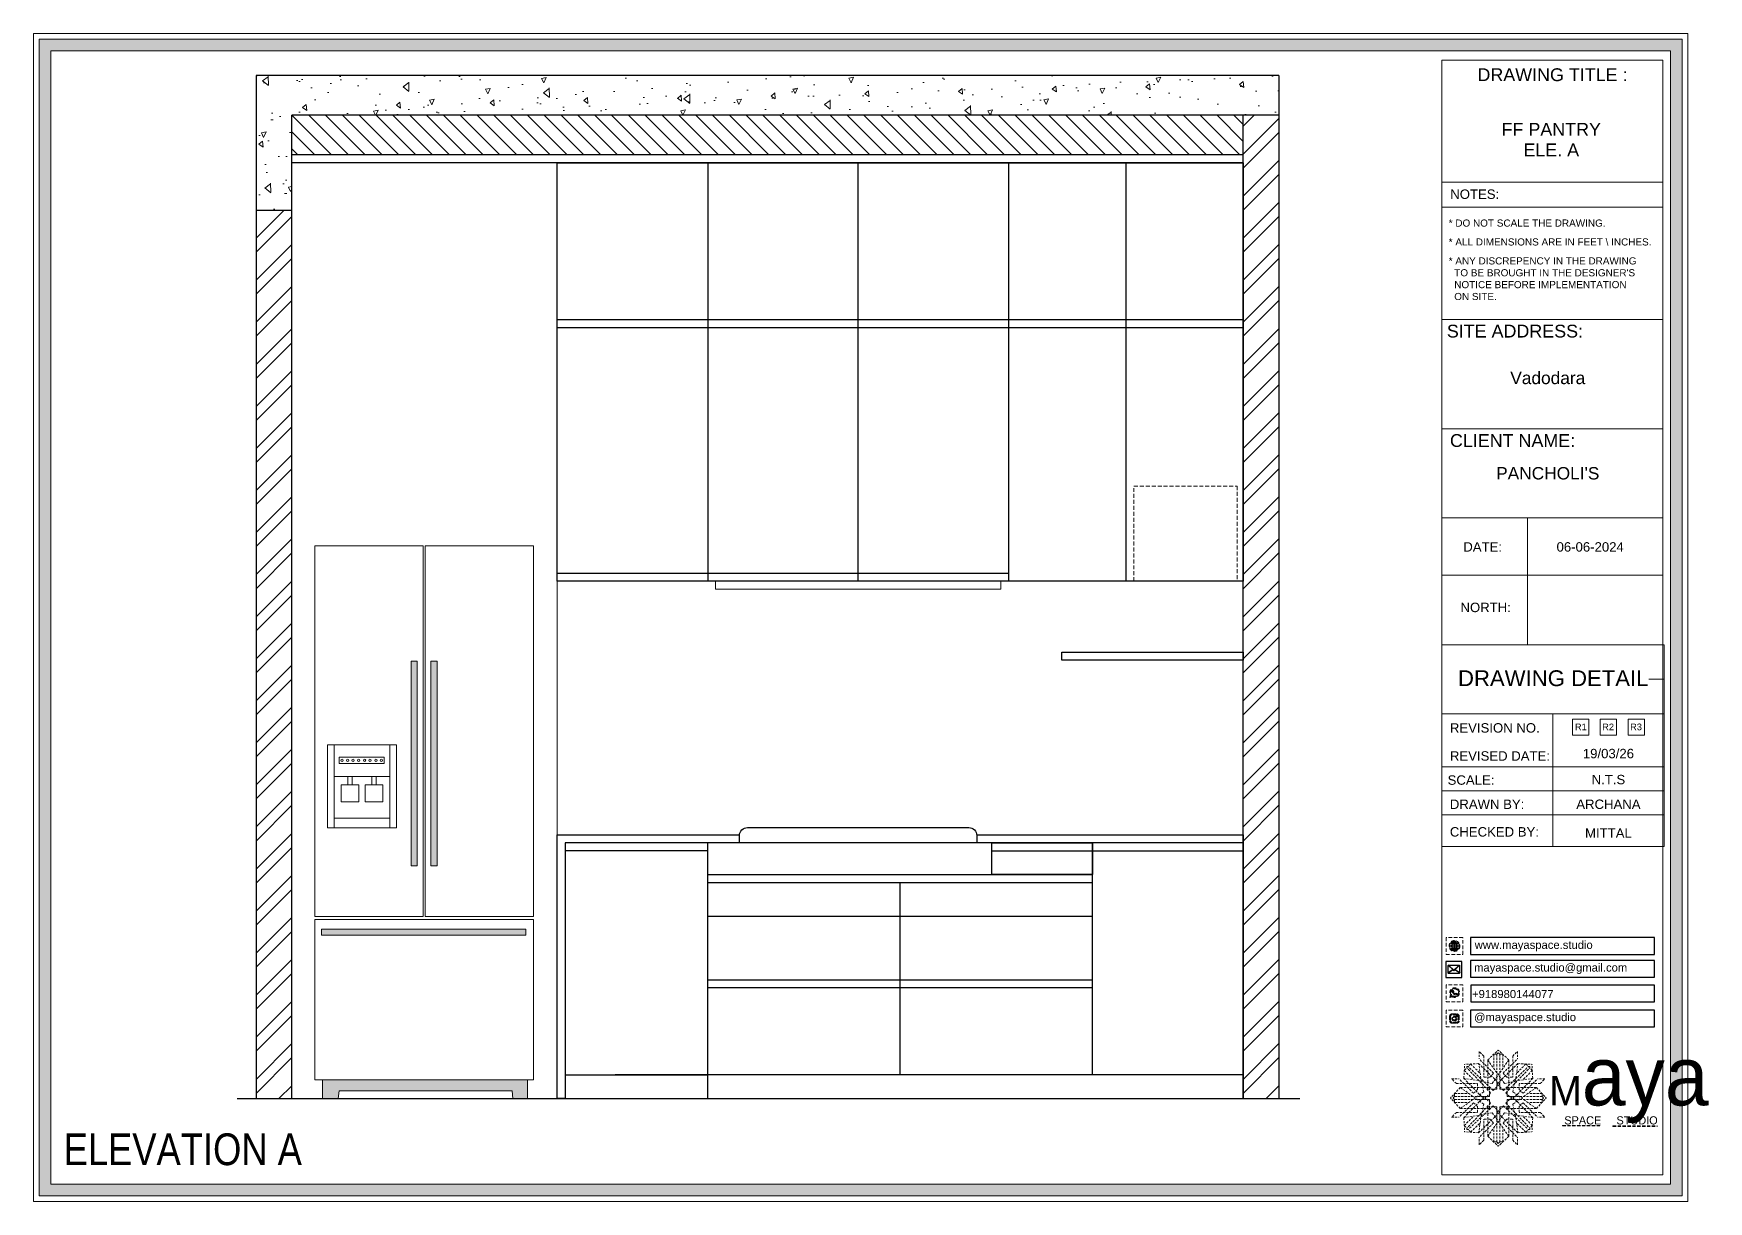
# Model space of a CAD drawing. Header units: millimetres. Extents: x 56222 to 3066687, y -650199 to -121287.
# Drawn here: x 133157.6 to 133368.8, y -184897.8 to -184750.5 of the extents above; entities that cross this region are included whole.
import ezdxf
from ezdxf.enums import TextEntityAlignment as Align

# ---------------------------------------------------------------- set-up
doc = ezdxf.new("R2010")
doc.units = ezdxf.units.MM
doc.header["$MEASUREMENT"] = 0
for name, pattern in [('CENTER', [2, 1.25, -0.25, 0.25, -0.25]), ('DASHED', [0.75, 0.5, -0.25]), ('DASHEDX2', [1.5, 1, -0.5])]:
    doc.linetypes.add(name, pattern=pattern)
for name, color, linetype, lineweight in [('03FUN', 37, 'Continuous', 9), ('COLUMN', 1, 'Continuous', 30), ('Dimension', 10, 'DASHEDX2', 20), ('ELEVATION', 250, 'Continuous', 9), ('FIRST FLOOR ( TEXT )', 7, 'Continuous', 9), ('FURNITURE', 32, 'Continuous', 9), ('GROUND FLOOR  ( HATCH )', 251, 'Continuous', 9), ('NAME PLATE', 7, 'Continuous', 25), ('SECTION ( SLAB PLine )', 104, 'Continuous', 30), ('UTILITY', 48, 'Continuous', 9), ('XX~SLAB ( BEAM )~ ( DIM )', 7, 'Continuous', 9)]:
    doc.layers.add(name, color=color, linetype=linetype, lineweight=lineweight)
doc.layers.add('AR HATCH-7', color=7, linetype='Continuous')
doc.styles.add('Arial', font='arial.ttf')
doc.styles.add('KATHA', font='swissc.ttf')
doc.styles.get("Standard").update_dxf_attribs({"font": 'arial.ttf', "height": 6})

# ---------------------------------------------------------------- blocks, each defined once
blk = doc.blocks.new('fridge')
at = {"layer": '03FUN', "linetype": 'ByBlock'}
h = blk.add_hatch(color=250, dxfattribs=at)
h.paths.add_polyline_path([(134543.83, -185600.35), (134543.06, -185600.35), (134543.06, -185626.13), (134543.83, -185626.13)])
h.paths.add_polyline_path([(134541.32, -185600.35), (134540.55, -185600.35), (134540.55, -185626.13), (134541.32, -185626.13)])
blk.add_hatch(color=250, dxfattribs=at).paths.add_polyline_path([(134555.02, -185634.11), (134529.24, -185634.11), (134529.24, -185634.88), (134555.02, -185634.88)])
at = {"layer": '03FUN', "linetype": 'CENTER', "lineweight": 30}
h = blk.add_hatch(color=250, dxfattribs=at)
h.paths.add_polyline_path([(134555.25, -185653.13), (134542.2, -185653.13), (134542.2, -185654.53), (134553.28, -185654.53), (134553.4, -185655.5), (134555.25, -185655.5)])
h.paths.add_polyline_path([(134542.2, -185653.13), (134529.38, -185653.13), (134529.38, -185655.5), (134531.37, -185655.5), (134531.49, -185654.53), (134542.2, -185654.53)])
at = {"layer": 'UTILITY'}
for p, q in [((134530.84, -185614.88), (134537.89, -185614.88)), ((134530.84, -185620.14), (134537.89, -185620.14))]:
    blk.add_line(p, q, dxfattribs=at)
for points in [[(134542.06, -185585.81), (134528.43, -185585.81), (134528.43, -185632.54), (134542.06, -185632.54)], [(134555.98, -185585.81), (134542.34, -185585.81), (134542.34, -185632.54), (134555.98, -185632.54)], [(134541.32, -185600.35), (134541.32, -185626.13), (134540.55, -185626.13), (134540.55, -185600.35)], [(134543.83, -185600.35), (134543.83, -185626.13), (134543.06, -185626.13), (134543.06, -185600.35)], [(134530.02, -185621.33), (134538.72, -185621.33), (134538.72, -185610.9), (134530.02, -185610.9)], [(134530.02, -185610.9), (134530.84, -185610.9), (134530.84, -185621.33), (134530.02, -185621.33)], [(134531.48, -185612.42), (134537.14, -185612.42), (134537.14, -185613.24), (134531.48, -185613.24)], [(134538.72, -185610.9), (134537.89, -185610.9), (134537.89, -185621.33), (134538.72, -185621.33)], [(134531.72, -185615.94), (134533.98, -185615.94), (134533.98, -185618.08), (134531.72, -185618.08)], [(134532.57, -185615.94), (134533.13, -185615.94), (134533.13, -185614.88), (134532.57, -185614.88)], [(134537.01, -185615.94), (134534.76, -185615.94), (134534.76, -185618.08), (134537.01, -185618.08)], [(134536.16, -185615.94), (134535.61, -185615.94), (134535.61, -185614.88), (134536.16, -185614.88)], [(134555.98, -185632.9), (134528.43, -185632.89), (134528.43, -185653.13), (134555.98, -185653.13)], [(134529.24, -185634.11), (134555.02, -185634.11), (134555.02, -185634.88), (134529.24, -185634.88)], [(134555.25, -185653.13), (134529.38, -185653.13), (134529.38, -185655.5), (134531.37, -185655.5), (134531.49, -185654.53), (134553.28, -185654.53), (134553.4, -185655.5), (134555.25, -185655.5)]]:
    blk.add_lwpolyline(points, close=True, dxfattribs=at)
for centre in [(134531.85, -185612.83), (134532.54, -185612.83), (134533.24, -185612.83), (134533.94, -185612.83), (134534.68, -185612.83), (134535.37, -185612.83), (134536.11, -185612.83), (134536.81, -185612.83)]:
    blk.add_circle(centre, 0.145, dxfattribs=at)
blk = doc.blocks.new('FSFSF')
at = {"color": 42, "lineweight": 5, "true_color": 0xe0ac11}
for p, q in [((28600.03, 143.51), (28600.03, 140.16)), ((28602.15, 141.41), (28600.03, 143.51)), ((28603.86, 139.69), (28608.58, 144.08)), ((28607.9, 142.22), (28608.58, 142.85)), ((28613.31, 139.69), (28608.58, 144.08)), ((28609.27, 142.22), (28608.59, 142.85)), ((28615.02, 141.41), (28617.14, 143.51)), ((28617.14, 143.51), (28617.14, 140.16)), ((28593.19, 131.45), (28593.54, 137.71)), ((28593.39, 135), (28594.56, 136.12)), ((28593.39, 135), (28597.6, 130.78)), ((28599.8, 138.06), (28593.54, 137.71)), ((28595.12, 136.69), (28594.53, 136.69)), ((28594.56, 136.12), (28594.56, 136.71)), ((28605.17, 124.98), (28594.56, 136.12)), ((28596.24, 137.86), (28595.12, 136.69)), ((28606.27, 126.08), (28595.12, 136.69)), ((28596.24, 137.86), (28600.47, 133.65)), ((28601.03, 130), (28599.8, 138.06)), ((28599.8, 138.05), (28608.58, 129.56)), ((28606.47, 133.76), (28600.03, 140.16)), ((28602.15, 141.41), (28602.15, 131.95)), ((28603.86, 126.58), (28603.86, 139.69)), ((28603.86, 139.69), (28608.58, 133.02)), ((28607.9, 142.22), (28606.58, 142.22)), ((28606.58, 142.22), (28606.58, 135.84)), ((28607.9, 142.22), (28607.9, 126.58)), ((28613.31, 139.69), (28608.59, 133.02)), ((28617.37, 138.05), (28608.59, 129.56)), ((28609.27, 142.22), (28609.27, 126.58)), ((28609.27, 142.22), (28610.59, 142.22)), ((28610.59, 142.22), (28610.59, 135.84)), ((28610.7, 133.76), (28617.14, 140.16)), ((28610.9, 126.08), (28622.05, 136.69)), ((28612.02, 124.98), (28622.62, 136.12)), ((28613.31, 126.58), (28613.31, 139.69)), ((28615.02, 141.41), (28615.02, 131.95)), ((28616.14, 130), (28617.37, 138.06)), ((28620.93, 137.86), (28616.7, 133.65)), ((28617.37, 138.06), (28623.63, 137.71)), ((28623.8, 135), (28619.59, 130.78)), ((28620.93, 137.86), (28622.05, 136.69)), ((28622.05, 136.69), (28622.64, 136.69)), ((28622.62, 136.12), (28622.62, 136.71)), ((28623.8, 135), (28622.62, 136.12)), ((28624, 131.45), (28623.65, 137.71)), ((28591.56, 127.39), (28587.17, 122.66)), ((28587.73, 131.22), (28591.08, 131.22)), ((28589.84, 129.1), (28587.73, 131.22)), ((28589.84, 129.1), (28599.29, 129.1)), ((28597.49, 124.78), (28591.08, 131.22)), ((28604.66, 127.39), (28591.56, 127.39)), ((28591.56, 127.39), (28598.23, 122.67)), ((28593.19, 131.45), (28601.69, 122.67)), ((28601.25, 130.22), (28593.19, 131.45)), ((28599.29, 126.5), (28599.29, 129.1)), ((28605.86, 129.18), (28601.03, 130)), ((28602.07, 125.39), (28601.25, 130.22)), ((28604.75, 131.95), (28602.15, 131.95)), ((28603.68, 126.54), (28603.68, 127.39)), ((28604.71, 127.57), (28603.86, 127.57)), ((28604.66, 123.35), (28604.66, 127.39)), ((28604.7, 126.58), (28604.71, 127.57)), ((28606.47, 133.76), (28604.75, 131.95)), ((28605.86, 129.18), (28608.58, 133.02)), ((28606.27, 126.08), (28608.58, 128.27)), ((28607.9, 128.92), (28608.58, 129.56)), ((28607.9, 128.92), (28608.58, 128.27)), ((28611.31, 129.18), (28608.59, 133.02)), ((28609.27, 128.92), (28608.59, 129.56)), ((28609.27, 128.92), (28608.59, 128.27)), ((28610.9, 126.08), (28608.59, 128.27)), ((28610.7, 133.76), (28612.42, 131.95)), ((28611.31, 129.18), (28616.14, 130)), ((28612.42, 131.95), (28615.02, 131.95)), ((28612.46, 126.58), (28612.46, 127.57)), ((28612.46, 127.57), (28613.31, 127.57)), ((28612.52, 123.35), (28612.52, 127.39)), ((28612.52, 127.39), (28625.63, 127.39)), ((28613.51, 126.54), (28613.51, 127.39)), ((28615.12, 125.39), (28615.94, 130.22)), ((28623.99, 131.45), (28615.5, 122.67)), ((28615.94, 130.22), (28624, 131.45)), ((28627.34, 129.1), (28617.89, 129.1)), ((28617.89, 126.5), (28617.89, 129.1)), ((28625.63, 127.39), (28618.96, 122.67)), ((28619.7, 124.78), (28626.1, 131.22)), ((28625.63, 127.39), (28630.02, 122.66)), ((28629.45, 131.22), (28626.1, 131.22)), ((28627.34, 129.1), (28629.45, 131.22)), ((28591.56, 117.94), (28587.17, 122.66)), ((28589.03, 123.35), (28588.4, 122.67)), ((28589.03, 121.98), (28588.4, 122.65)), ((28589.03, 123.35), (28589.03, 124.67)), ((28589.03, 124.67), (28595.4, 124.67)), ((28589.03, 123.35), (28604.66, 123.35)), ((28589.03, 121.98), (28604.66, 121.98)), ((28589.03, 121.98), (28589.03, 120.66)), ((28589.03, 120.66), (28595.4, 120.66)), ((28597.49, 120.54), (28591.08, 114.11)), ((28591.56, 117.94), (28598.23, 122.65)), ((28593.19, 113.88), (28601.69, 122.65)), ((28605.17, 120.35), (28594.56, 109.2)), ((28597.49, 124.78), (28599.29, 126.5)), ((28597.49, 120.54), (28599.29, 118.83)), ((28602.07, 125.39), (28598.23, 122.67)), ((28602.07, 119.94), (28598.23, 122.65)), ((28602.07, 119.94), (28601.25, 115.1)), ((28602.33, 123.35), (28601.69, 122.67)), ((28602.33, 121.98), (28601.69, 122.65)), ((28602.33, 123.35), (28602.97, 122.67)), ((28602.33, 121.98), (28602.97, 122.65)), ((28605.17, 124.98), (28602.97, 122.67)), ((28605.17, 120.35), (28602.97, 122.65)), ((28604.66, 126.54), (28603.68, 126.54)), ((28607.9, 126.58), (28603.86, 126.58)), ((28604.66, 121.98), (28604.66, 117.94)), ((28609.27, 126.58), (28613.31, 126.58)), ((28612.02, 124.98), (28614.21, 122.67)), ((28612.02, 120.35), (28614.21, 122.65)), ((28612.02, 120.35), (28622.62, 109.2)), ((28612.52, 126.54), (28613.51, 126.54)), ((28628.16, 123.35), (28612.52, 123.35)), ((28612.52, 121.98), (28612.52, 117.94)), ((28628.16, 121.98), (28612.52, 121.98)), ((28614.85, 123.35), (28614.21, 122.67)), ((28614.85, 121.98), (28614.21, 122.65)), ((28614.85, 123.35), (28615.5, 122.67)), ((28614.85, 121.98), (28615.5, 122.65)), ((28615.12, 125.39), (28618.96, 122.67)), ((28615.12, 119.94), (28618.96, 122.65)), ((28615.12, 119.94), (28615.94, 115.1)), ((28623.99, 113.88), (28615.5, 122.65)), ((28619.7, 124.78), (28617.89, 126.5)), ((28619.7, 120.54), (28617.89, 118.83)), ((28625.63, 117.94), (28618.96, 122.65)), ((28619.7, 120.54), (28626.1, 114.11)), ((28628.16, 124.67), (28621.78, 124.67)), ((28628.16, 120.66), (28621.78, 120.66)), ((28625.63, 117.94), (28630.02, 122.66)), ((28628.16, 123.35), (28628.16, 124.67)), ((28628.16, 123.35), (28628.78, 122.67)), ((28628.16, 121.98), (28628.78, 122.65)), ((28628.16, 121.98), (28628.16, 120.66)), ((28589.84, 116.23), (28587.73, 114.11)), ((28587.73, 114.11), (28591.08, 114.11)), ((28589.84, 116.23), (28599.29, 116.23)), ((28604.66, 117.94), (28591.56, 117.94)), ((28601.25, 115.1), (28593.19, 113.87)), ((28593.19, 113.87), (28593.54, 107.62)), ((28593.39, 110.32), (28597.6, 114.55)), ((28606.27, 119.15), (28595.12, 108.54)), ((28599.29, 118.83), (28599.29, 116.23)), ((28599.8, 107.17), (28608.58, 115.67)), ((28601.03, 115.23), (28599.8, 107.17)), ((28605.86, 116.05), (28601.03, 115.23)), ((28602.15, 103.82), (28602.15, 113.27)), ((28604.75, 113.27), (28602.15, 113.27)), ((28604.66, 118.78), (28603.68, 118.78)), ((28603.68, 118.78), (28603.68, 117.94)), ((28607.9, 118.65), (28603.86, 118.65)), ((28603.86, 118.65), (28603.86, 105.54)), ((28604.71, 117.66), (28603.86, 117.66)), ((28604.7, 118.65), (28604.71, 117.66)), ((28606.47, 111.47), (28604.75, 113.27)), ((28605.86, 116.05), (28608.58, 112.21)), ((28606.27, 119.15), (28608.58, 116.96)), ((28607.9, 103.01), (28607.9, 118.65)), ((28607.9, 116.31), (28608.58, 116.96)), ((28607.9, 116.31), (28608.58, 115.67)), ((28610.9, 119.15), (28608.59, 116.96)), ((28609.27, 116.31), (28608.59, 116.96)), ((28609.27, 116.31), (28608.59, 115.67)), ((28611.31, 116.05), (28608.59, 112.21)), ((28617.37, 107.17), (28608.59, 115.67)), ((28609.27, 118.65), (28613.31, 118.65)), ((28609.27, 103.01), (28609.27, 118.65)), ((28610.7, 111.47), (28612.42, 113.27)), ((28610.9, 119.15), (28622.05, 108.54)), ((28611.31, 116.05), (28616.14, 115.23)), ((28612.42, 113.27), (28615.02, 113.27)), ((28612.46, 118.65), (28612.46, 117.66)), ((28612.46, 117.66), (28613.31, 117.66)), ((28612.52, 118.78), (28613.51, 118.78)), ((28612.52, 117.94), (28625.63, 117.94)), ((28613.31, 118.65), (28613.31, 105.54)), ((28613.51, 118.78), (28613.51, 117.94)), ((28615.02, 103.82), (28615.02, 113.27)), ((28615.94, 115.1), (28624, 113.87)), ((28616.14, 115.23), (28617.37, 107.17)), ((28617.89, 118.83), (28617.89, 116.23)), ((28627.34, 116.23), (28617.89, 116.23)), ((28623.8, 110.32), (28619.59, 114.55)), ((28624, 113.87), (28623.65, 107.62)), ((28629.45, 114.11), (28626.1, 114.11)), ((28627.34, 116.23), (28629.45, 114.11)), ((28593.39, 110.32), (28594.56, 109.2)), ((28599.8, 107.17), (28593.54, 107.52)), ((28595.12, 108.54), (28594.53, 108.54)), ((28594.56, 109.2), (28594.56, 108.61)), ((28596.24, 107.37), (28595.12, 108.54)), ((28596.24, 107.37), (28600.47, 111.58)), ((28606.47, 111.47), (28600.03, 105.07)), ((28600.03, 101.71), (28600.03, 105.07)), ((28603.86, 105.54), (28608.58, 112.21)), ((28603.86, 105.54), (28608.58, 101.15)), ((28606.58, 103.01), (28606.58, 109.38)), ((28613.31, 105.54), (28608.58, 101.15)), ((28613.31, 105.54), (28608.59, 112.21)), ((28610.59, 103.01), (28610.59, 109.38)), ((28610.7, 111.47), (28617.14, 105.07)), ((28620.93, 107.37), (28616.7, 111.58)), ((28617.14, 101.71), (28617.14, 105.07)), ((28617.37, 107.17), (28623.63, 107.52)), ((28620.93, 107.37), (28622.05, 108.54)), ((28622.05, 108.54), (28622.64, 108.54)), ((28623.8, 110.32), (28622.62, 109.2)), ((28622.62, 109.2), (28622.62, 108.61)), ((28602.15, 103.82), (28600.03, 101.71)), ((28607.9, 103.01), (28606.58, 103.01)), ((28607.9, 103.01), (28608.58, 102.38)), ((28609.27, 103.01), (28608.59, 102.38)), ((28609.27, 103.01), (28610.59, 103.01)), ((28615.02, 103.82), (28617.14, 101.71))]:
    blk.add_line(p, q, dxfattribs=at)
blk = doc.blocks.new('hgwg')
at = {"layer": 'Dimension', "true_color": 0xd39e00}
h = blk.add_hatch(color=42, dxfattribs=at)
h.dxf.hatch_style = 1
h.paths.add_polyline_path([(27505.71, 45.05), (27494.27, 45.05), (27494.27, 44.9), (27505.71, 44.9)])
h = blk.add_hatch(color=42, dxfattribs=at)
h.dxf.hatch_style = 1
h.paths.add_polyline_path([(27523.3, 44.9), (27509.68, 44.9), (27509.68, 44.75), (27523.3, 44.75)])
at = {"layer": 'Dimension', "color": 42, "true_color": 0xd39e00}
for p, q in [((27494.27, 45.05), (27505.71, 45.05)), ((27494.27, 44.9), (27494.27, 45.05)), ((27494.27, 44.9), (27505.71, 44.9)), ((27505.71, 45.05), (27505.71, 44.9)), ((27509.68, 44.9), (27523.3, 44.9)), ((27509.68, 44.9), (27509.68, 44.75)), ((27509.68, 44.75), (27523.3, 44.75)), ((27523.3, 44.75), (27523.3, 44.9))]:
    blk.add_line(p, q, dxfattribs=at)
at = {"layer": 'Dimension', "color": 42, "true_color": 0xd39e00, "attachment_point": 1}
for s, width, insert, char_height in [('{\\fCinzel|b0|i0|c0|p2;\\H1.5x;M\\fAmsterdam One|b0|i0|c0|p2;\\H2x;aya}', 85.3277, (27490.17, 69.17), 6), ('{\\fCinzel|b0|i0|c0|p0;SPACE     STUDIO}', 66.129, (27494.83, 47.86), 2.5)]:
    blk.add_mtext_dynamic_manual_height_columns(s, width=width, gutter_width=30, heights=[0], dxfattribs=dict(at, insert=insert, char_height=char_height))
blk = doc.blocks.new('QEGW4TG')
at = {"layer": 'Dimension', "true_color": 0x000000}
h = blk.add_hatch(color=18, dxfattribs=at)
h.dxf.hatch_style = 1
h.paths.add_polyline_path([(1.19, 1.98), (1.03, 1.3, 0.550912), (1.11, 1.23), (1.75, 1.39, 6.344125)])
h.paths.add_polyline_path([(1.81, 1.7), (1.4, 1.6), (1.5, 2.03, -9.071339)], flags=16)
h.paths.add_polyline_path([(1.75, 2.69, -0.387513), (1.89, 3.19, -0.360742), (2.01, 3.18), (2.17, 2.86, -0.071517), (2.06, 2.73, 0.321676), (2.05, 2.65, 0.122183), (2.53, 2.25, 0.066047), (2.69, 1.93, 0.375674), (3.11, 2.16, 0.526753), (3.03, 2.29), (2.79, 2.37, 0.273721), (2.69, 2.34, 0.040749), (2.63, 2.27, -2.427977), (2.45, 2, -0.190785)], flags=0)
h = blk.add_hatch(color=18, dxfattribs=at)
h.dxf.hatch_style = 1
h.paths.add_polyline_path([(2.69, 2.34, 0.040749), (2.63, 2.27, -0.441282), (2.53, 2.25, -0.11828), (2.06, 2.64, -0.441282), (2.07, 2.74, 0.040749), (2.13, 2.81, 0.290083), (2.14, 2.92), (2.01, 3.18, 0.316231), (1.91, 3.2, 0.190337), (1.73, 3, 0.170513), (1.72, 2.74, 0.252784), (2.69, 1.93, 0.170513), (2.95, 1.97, 0.190337), (3.11, 2.18, 0.466684), (3.03, 2.29), (2.79, 2.37, 0.273721)])
for p, q in [((1.19, 1.98), (1.03, 1.3)), ((1.1, 1.23), (1.75, 1.39)), ((1.5, 2.03), (1.4, 1.6)), ((1.4, 1.6), (1.81, 1.7)), ((2.01, 3.18), (2.14, 2.92)), ((3.07, 2.28), (2.8, 2.36))]:
    blk.add_line(p, q)
blk.add_lwpolyline([(0, 0), (4.68, 0), (4.68, 4.68), (0, 4.68)], close=True)
for centre, radius, start, end in [((1.09, 1.29), 0.0598, 164.8483, 282.1458), ((2.39, 2.56), 1.34, 241.4727, 205.6422), ((2.39, 2.56), 1.04, 235.9962, 210.8333), ((2.09, 2.87), 0.39, 159.7007, 198.4072), ((2.96, 3.23), 1.33, 201.4218, 258.1669), ((2.07, 2.87), 0.364, 118.9685, 159.3648), ((1.94, 3.12), 0.0896, 41.8985, 123.1344), ((2.11, 2.68), 0.066, 135.9932, 224.8892), ((1.67, 3.16), 0.586, 312.4617, 321.8728), ((3.12, 3.42), 1.31, 216.5455, 243.5279), ((2.05, 2.87), 0.104, 320.3924, 28.6971), ((2.57, 2.3), 0.066, 234.2482, 323.1441), ((3.11, 1.94), 0.586, 137.2645, 146.6756), ((2.76, 2.27), 0.104, 70.4402, 138.745), ((2.75, 2.31), 0.39, 260.7301, 299.4366), ((2.76, 2.29), 0.364, 299.7725, 340.1688), ((3.03, 2.2), 0.0896, 336.0029, 57.2388)]:
    blk.add_arc(centre, radius, start, end)
blk = doc.blocks.new('ASGERG')
at = {"layer": 'Dimension', "true_color": 0x000000}
h = blk.add_hatch(color=18, dxfattribs=at)
h.dxf.hatch_style = 1
h.paths.add_polyline_path([(0.99, 1.7, 0.402382), (1.83, 1.03), (2.96, 1.03, 0.426145), (3.66, 1.9), (3.66, 2.99, 0.402382), (2.83, 3.67), (1.69, 3.67, 0.426145), (0.99, 2.79)])
h.paths.add_polyline_path([(1.27, 1.72, 0.402382), (1.8, 1.3), (2.94, 1.3, 0.426145), (3.38, 1.85), (3.38, 2.97, 0.402382), (2.85, 3.4), (1.72, 3.4, 0.426145), (1.27, 2.85)], flags=16)
h.paths.add_polyline_path([(3.02, 2.35, -1), (1.64, 2.35, -1)], flags=0)
h.paths.add_polyline_path([(2.74, 2.35, -1), (1.92, 2.35, -1)], flags=0)
h.paths.add_polyline_path([(3.19, 3.02, -1), (2.86, 3.02, -1)], flags=0)
h.paths.add_polyline_path([(1.64, 2.35, 1), (3.02, 2.35, 1)], flags=0)
h = blk.add_hatch(color=18, dxfattribs=at)
h.dxf.hatch_style = 1
h.paths.add_polyline_path([(1.64, 2.35, 1), (3.02, 2.35, 1)])
h.paths.add_polyline_path([(2.74, 2.35, 1), (1.92, 2.35, 1)], flags=16)
h = blk.add_hatch(color=18, dxfattribs=at)
h.dxf.hatch_style = 1
h.paths.add_polyline_path([(3.19, 3.02, 1), (2.86, 3.02, 1)])
for p, q in [((0.99, 2.99), (0.99, 1.7)), ((1.27, 2.97), (1.27, 1.72)), ((1.69, 3.67), (2.96, 3.67)), ((1.69, 1.03), (2.96, 1.03)), ((2.94, 3.4), (1.72, 3.4)), ((2.94, 1.3), (1.72, 1.3)), ((3.38, 2.97), (3.38, 1.72)), ((3.66, 2.99), (3.66, 1.7))]:
    blk.add_line(p, q)
blk.add_lwpolyline([(0, 0), (4.68, 0), (4.68, 4.68), (0, 4.68)], close=True)
for centre, radius in [((2.33, 2.35), 0.694), ((2.33, 2.35), 0.414), ((3.02, 3.02), 0.168)]:
    blk.add_circle(centre, radius)
for centre, radius, start, end in [((1.76, 2.89), 0.778, 94.8631, 172.8127), ((1.76, 1.8), 0.778, 187.1873, 265.1369), ((1.76, 2.91), 0.491, 94.8631, 172.8127), ((1.76, 1.78), 0.491, 187.1873, 265.1369), ((2.9, 2.91), 0.491, 7.1873, 85.1369), ((2.9, 1.78), 0.491, 274.8631, 352.8127), ((2.89, 2.89), 0.778, 7.1873, 85.1369), ((2.89, 1.8), 0.778, 274.8631, 352.8127)]:
    blk.add_arc(centre, radius, start, end)
blk = doc.blocks.new('DTGWEGEARG')
at = {"layer": 'Dimension', "true_color": 0x000000}
h = blk.add_hatch(color=18, dxfattribs=at)
h.dxf.hatch_style = 1
h.paths.add_polyline_path([(3.83, 2.34, 1), (0.85, 2.34, 1)])
h.paths.add_polyline_path([(2.41, 1.12), (2.41, 1.69, -0.058279), (2.81, 1.63, -0.103353)], flags=16)
h.paths.add_polyline_path([(2.26, 1.13, -0.101741), (1.87, 1.63, -0.057171), (2.26, 1.69)], flags=16)
h.paths.add_polyline_path([(2.17, 1.01, -0.105795), (1.72, 1.58, 0.055205), (1.38, 1.41, 0.169822)], flags=16)
h.paths.add_polyline_path([(3.02, 1.72, 0.081336), (3.13, 2.27), (3.68, 2.27, -0.152069), (3.4, 1.52, 0.05687)], flags=16)
h.paths.add_polyline_path([(2.87, 1.77, 0.061945), (2.41, 1.84), (2.41, 2.27), (2.98, 2.27, -0.081344)], flags=16)
h.paths.add_polyline_path([(2.26, 1.84, 0.060923), (1.8, 1.77, -0.081344), (1.7, 2.27), (2.26, 2.27)], flags=16)
h.paths.add_polyline_path([(1.66, 1.72, 0.05687), (1.28, 1.52, -0.152069), (1, 2.27), (1.55, 2.27, 0.081336)], flags=16)
h.paths.add_polyline_path([(2.98, 2.42), (2.41, 2.42), (2.41, 2.83, 0.061945), (2.87, 2.91, -0.080009)], flags=16)
h.paths.add_polyline_path([(3.13, 2.42, 0.080116), (3.02, 2.96, 0.127778), (2.51, 3.67, -0.36029), (3.68, 2.42)], flags=16)
h.paths.add_polyline_path([(2.26, 2.42), (1.7, 2.42, -0.080009), (1.8, 2.91, 0.060923), (2.26, 2.84)], flags=16)
h.paths.add_polyline_path([(1.55, 2.42), (1, 2.42, -0.150466), (1.28, 3.16, 0.05687), (1.66, 2.96, 0.080116)], flags=16)
h.paths.add_polyline_path([(2.41, 2.98), (2.41, 3.56, -0.103353), (2.81, 3.05, -0.058279)], flags=16)
h.paths.add_polyline_path([(2.26, 2.99, -0.057171), (1.87, 3.05, -0.101741), (2.26, 3.55)], flags=16)
h.paths.add_polyline_path([(1.72, 3.1, -0.055205), (1.38, 3.27, -0.169822), (2.17, 3.67, 0.105795)], flags=16)
blk.add_lwpolyline([(0, 0), (4.68, 0), (4.68, 4.68), (0, 4.68)], close=True)
at = {"layer": 'Dimension', "color": 18, "true_color": 0x000000}
for p, q in [((1, 2.42), (1.55, 2.42)), ((1, 2.27), (1.55, 2.27)), ((1.7, 2.42), (2.26, 2.42)), ((1.7, 2.27), (2.26, 2.27)), ((2.26, 3.55), (2.26, 2.99)), ((2.26, 2.84), (2.26, 2.42)), ((2.26, 2.27), (2.26, 1.84)), ((2.26, 1.69), (2.26, 1.13)), ((2.41, 3.56), (2.41, 2.98)), ((2.41, 2.83), (2.41, 2.42)), ((2.41, 2.42), (2.98, 2.42)), ((2.41, 2.27), (2.98, 2.27)), ((2.41, 2.27), (2.41, 1.84)), ((2.41, 1.69), (2.41, 1.12)), ((3.13, 2.42), (3.68, 2.42)), ((3.13, 2.27), (3.68, 2.27))]:
    blk.add_line(p, q, dxfattribs=at)
blk.add_circle((2.34, 2.34), 1.49, dxfattribs=at)
for centre, radius, start, end in [((2.34, 2.34), 1.34, 142.3819, 176.6093), ((2.34, 2.34), 1.34, 183.0315, 217.6181), ((2.34, 4.74), 1.9, 236.1399, 249.1595), ((2.34, -0.06), 1.9, 110.8405, 123.8601), ((2.34, 2.34), 1.34, 97.3549, 135.9073), ((2.34, 4.74), 1.75, 236.7417, 249.3811), ((2.34, -0.06), 1.75, 110.6189, 123.2583), ((2.34, 2.34), 1.34, 224.0927, 262.6451), ((3.28, 2.34), 1.73, 159.0567, 177.3789), ((3.28, 2.34), 1.73, 182.3435, 200.9433), ((3.28, 2.34), 1.58, 158.8325, 177.1302), ((3.28, 2.34), 1.58, 182.5658, 201.1675), ((3.28, 2.34), 1.73, 129.9301, 154.0867), ((3.28, 2.34), 1.73, 205.9133, 230.0699), ((2.34, 4.74), 1.9, 253.6799, 267.6253), ((2.34, -0.06), 1.9, 92.3747, 106.3201), ((3.28, 2.34), 1.58, 130.1073, 153.3446), ((2.34, 4.74), 1.75, 254.3336, 267.422), ((2.34, -0.06), 1.75, 92.578, 105.6664), ((3.28, 2.34), 1.58, 206.6554, 229.8927), ((1.4, 2.34), 1.58, 26.6554, 50.2584), ((2.34, 4.74), 1.75, 272.3248, 285.6664), ((2.34, 4.74), 1.9, 272.1415, 286.3201), ((2.34, -0.06), 1.9, 73.6799, 87.8585), ((2.34, -0.06), 1.75, 74.3336, 87.6752), ((1.4, 2.34), 1.58, 309.7416, 333.3446), ((2.34, 2.34), 1.34, 3.3907, 82.6451), ((1.4, 2.34), 1.73, 25.9133, 50.0699), ((1.4, 2.34), 1.73, 309.9301, 334.0867), ((2.34, 2.34), 1.34, 277.3549, 315.9073), ((1.4, 2.34), 1.58, 2.8698, 21.1675), ((1.4, 2.34), 1.58, 338.8325, 357.4342), ((2.34, 4.74), 1.75, 290.6189, 303.2583), ((2.34, -0.06), 1.75, 56.7417, 69.3811), ((2.34, 4.74), 1.9, 290.8405, 303.8601), ((1.4, 2.34), 1.73, 2.6211, 20.9433), ((1.4, 2.34), 1.73, 339.0567, 357.6565), ((2.34, -0.06), 1.9, 56.1399, 69.1595), ((2.34, 2.34), 1.34, 322.3819, 356.9685)]:
    blk.add_arc(centre, radius, start, end, dxfattribs=at)

msp = doc.modelspace()

# ---------------------------------------------------------------- hatches: boundary and pattern name
at = {"layer": 'AR HATCH-7', "linetype": 'CENTER', "lineweight": 15, "true_color": 0x939598}
h = msp.add_hatch(dxfattribs=at)
h.set_pattern_fill('AR-CONC', color=252, angle=225)
h.set_pattern_definition([(275, (-1336.3303, 777.102), (-5.51551999, -4.62807079), [0.75, -8.25]), (220, (-1336.33, 777.102), (6.29992167, -4.3376815), [0.6, -6.6]), (325.4514445, (-1336.79, 776.7166), (0.78440164, -8.96575221), [0.63740192, -7.01142112]), (271.1842, (-1334.916, 775.688), (-8.71693388, -6.37613776), [1.125, -12.375]), (321.6356355, (-1335.643, 775.157), (0.2790007, -13.4971167), [0.9561034, -10.5171376]), (216.184164, (-1334.916, 775.688), (0.2790007, -13.4971167), [0.9, -9.9]), (246, (-1335.977, 775.3345), (-7.06771572, -1.37382476), [0.75, -8.25]), (191, (-1335.977, 775.3345), (3.40708593, -6.84808435), [0.6, -6.6]), (296.4514447, (-1336.566, 775.22), (-3.66062975, -8.22190906), [0.6374019, -7.01142112]), (262.5, (-1336.3303, 777.1022), (2.267931853, -2.439898176), [0, -6.52, 0, -6.7, 0, -6.625]), (232.5, (-1336.3303, 777.1022), (0.92872942, -4.6490945), [0, -3.82, 0, -6.37, 0, -2.525]), (192.5, (-1334.7535, 778.679), (-3.934181673, -3.615207618), [0, -2.5, 0, -7.8, 0, -10.35]), (182.5, (-1334.0464, 779.386), (-3.41589983, -4.83159807), [0, -3.25, 0, -5.18, 0, -7.35])])
h.paths.add_polyline_path([(133314.67, -184755.82), (133185.67, -184755.82), (133185.67, -184772.82), (133190.17, -184772.82), (133190.17, -184760.82), (133314.67, -184760.82)])
h = msp.add_hatch(dxfattribs=at)
h.set_pattern_fill('ANSI32', color=252, scale=10)
h.set_pattern_definition([(45, (-1211.8303, 777.1022), (-2.65165043, 2.65165043), []), (45, (-1210.0626, 777.1022), (-2.65165043, 2.65165043), [])])
h.paths.add_polyline_path([(133314.67, -184760.82), (133310.17, -184760.82), (133310.17, -184884.82), (133314.67, -184884.82)])
h = msp.add_hatch(dxfattribs=at)
h.set_pattern_fill('ANSI32', color=252, scale=10)
h.set_pattern_definition([(45, (-1336.3303, 777.1022), (-2.65165043, 2.65165043), []), (45, (-1334.5626, 777.1022), (-2.65165043, 2.65165043), [])])
h.paths.add_polyline_path([(133190.17, -184772.82), (133185.67, -184772.82), (133185.67, -184884.82), (133190.17, -184884.82)])
at = {"layer": 'Dimension', "linetype": 'Continuous', "true_color": 0xd39e00}
h = msp.add_hatch(color=42, dxfattribs=at)
h.paths.add_polyline_path([(133158.33, -184897.06), (133365.51, -184897.06), (133365.51, -184751.23), (133158.33, -184751.23)])
h.paths.add_polyline_path([(133159.79, -184895.61), (133364.06, -184895.61), (133364.06, -184752.69), (133159.79, -184752.69)], flags=16)
at = {"layer": 'Dimension', "true_color": 0x000000}
h = msp.add_hatch(color=18, dxfattribs=at)
h.dxf.hatch_style = 1
h.paths.add_polyline_path([(133337.35, -184869.05, 0.414214), (133337.5, -184868.89), (133337.5, -184868.12, 0.414214), (133337.35, -184867.97), (133336.12, -184867.97, 0.414214), (133335.97, -184868.12), (133335.97, -184868.89, 0.414214), (133336.12, -184869.05)])
h.paths.add_polyline_path([(133336.85, -184868.58), (133337.42, -184868.96, -0.198912), (133337.35, -184868.99), (133336.12, -184868.99, -0.198912), (133336.05, -184868.96), (133336.62, -184868.58), (133336.73, -184868.69)], flags=16)
h.paths.add_polyline_path([(133336.73, -184868.61), (133336.11, -184868.02, -0.028783), (133336.12, -184868.02), (133337.35, -184868.02, -0.028783), (133337.36, -184868.02)], flags=16)
h.paths.add_polyline_path([(133336.89, -184868.54), (133337.41, -184868.05, -0.202482), (133337.44, -184868.12), (133337.44, -184868.89, -0.043076), (133337.44, -184868.91)], flags=16)
h.paths.add_polyline_path([(133336.58, -184868.54), (133336.03, -184868.91, -0.043076), (133336.02, -184868.89), (133336.02, -184868.12, -0.202482), (133336.05, -184868.05)], flags=16)
at = {"layer": 'GROUND FLOOR  ( HATCH )', "linetype": 'CENTER', "lineweight": 15}
h = msp.add_hatch(dxfattribs=at)
h.set_pattern_fill('ANSI31', color=6, scale=12, angle=90, style=0)
h.set_pattern_definition([(135, (-1336.3303, 777.1022), (-1.060660172, -1.060660172), [])])
h.paths.add_polyline_path([(133310.17, -184760.82), (133190.17, -184760.82), (133190.17, -184765.82), (133310.17, -184765.82)])

# ---------------------------------------------------------------- linework, layer by layer
at = {"color": 18, "true_color": 0x000000}
for points in [[(133338.84, -184866.63), (133362.05, -184866.63), (133362.05, -184864.51), (133338.84, -184864.51)], [(133338.84, -184869.52), (133362.05, -184869.52), (133362.05, -184867.4), (133338.84, -184867.4)], [(133338.85, -184872.61), (133362.05, -184872.61), (133362.05, -184870.49), (133338.85, -184870.49)], [(133338.84, -184875.78), (133362.05, -184875.78), (133362.05, -184873.65), (133338.84, -184873.65)]]:
    msp.add_lwpolyline(points, close=True, dxfattribs=at)
msp.add_lwpolyline([(133335.72, -184869.54), (133337.74, -184869.54), (133337.74, -184867.52), (133335.72, -184867.52)], close=True)
at = {"layer": 'COLUMN'}
msp.add_line((133183.31, -184884.82), (133317.32, -184884.82), dxfattribs=at)
at = {"layer": 'Dimension', "color": 42, "linetype": 'Continuous', "true_color": 0xd39e00}
for p, q in [((133363.07, -184769.27), (133335.23, -184769.27)), ((133363.07, -184772.4), (133335.23, -184772.4)), ((133363.07, -184786.55), (133335.23, -184786.55)), ((133363.07, -184800.35), (133335.23, -184800.35)), ((133363.07, -184811.59), (133335.23, -184811.59)), ((133346, -184811.59), (133346, -184827.58)), ((133363.07, -184818.83), (133335.23, -184818.83)), ((133363.24, -184827.58), (133335.15, -184827.58)), ((133363.24, -184827.58), (133363.24, -184853.02)), ((133361.3, -184831.94), (133363.24, -184831.94)), ((133335.15, -184836.3), (133363.24, -184836.3)), ((133349.19, -184853.02), (133349.19, -184836.3)), ((133363.24, -184842.99), (133335.15, -184842.99)), ((133363.24, -184846), (133335.15, -184846)), ((133363.24, -184849.01), (133335.15, -184849.01)), ((133335.15, -184853.02), (133363.24, -184853.02))]:
    msp.add_line(p, q, dxfattribs=at)
at = {"layer": 'Dimension', "color": 18, "linetype": 'Continuous', "true_color": 0x000000}
for p, q in [((133335.97, -184868.12), (133335.97, -184868.89)), ((133336.02, -184868.12), (133336.02, -184868.89)), ((133336.03, -184868.91), (133336.58, -184868.54)), ((133336.05, -184868.05), (133336.58, -184868.54)), ((133336.05, -184868.96), (133336.62, -184868.58)), ((133336.11, -184868.02), (133336.73, -184868.61)), ((133336.12, -184867.97), (133337.35, -184867.97)), ((133336.12, -184868.02), (133337.35, -184868.02)), ((133336.12, -184868.99), (133337.35, -184868.99)), ((133336.12, -184869.05), (133337.35, -184869.05)), ((133336.62, -184868.58), (133336.73, -184868.69)), ((133336.73, -184868.61), (133337.36, -184868.02)), ((133336.73, -184868.69), (133336.85, -184868.58)), ((133337.42, -184868.96), (133336.85, -184868.58)), ((133336.89, -184868.54), (133337.41, -184868.05)), ((133337.44, -184868.91), (133336.89, -184868.54)), ((133337.44, -184868.12), (133337.44, -184868.89)), ((133337.5, -184868.12), (133337.5, -184868.89))]:
    msp.add_line(p, q, dxfattribs=at)
at = {"layer": 'Dimension', "color": 42, "linetype": 'Continuous', "true_color": 0xd39e00}
for points in [[(133157.6, -184750.51), (133366.24, -184750.51), (133366.24, -184897.79), (133157.6, -184897.79)], [(133158.33, -184751.23), (133365.51, -184751.23), (133365.51, -184897.06), (133158.33, -184897.06)], [(133159.79, -184752.69), (133364.06, -184752.69), (133364.06, -184895.61), (133159.79, -184895.61)], [(133351.68, -184836.95), (133353.73, -184836.95), (133353.73, -184839), (133351.68, -184839)], [(133355.19, -184836.95), (133357.24, -184836.95), (133357.24, -184839), (133355.19, -184839)], [(133358.7, -184836.95), (133360.75, -184836.95), (133360.75, -184839), (133358.7, -184839)]]:
    msp.add_lwpolyline(points, close=True, dxfattribs=at)
at = {"layer": 'Dimension', "color": 42, "linetype": 'ByBlock', "true_color": 0xd39e00}
msp.add_lwpolyline([(133335.23, -184894.41), (133335.23, -184753.88), (133363.07, -184753.88), (133363.07, -184894.41)], close=True, dxfattribs=at)
at = {"layer": 'Dimension', "color": 18, "true_color": 0x000000}
for centre, radius, start, end in [((133336.12, -184868.12), 0.154, 90, 180), ((133336.12, -184868.89), 0.154, 180, 270), ((133336.12, -184868.12), 0.0965, 134.2135, 180), ((133336.12, -184868.89), 0.0965, 180, 189.8662), ((133336.12, -184868.89), 0.0965, 225, 270), ((133336.12, -184868.12), 0.0965, 90, 96.5948), ((133337.35, -184868.12), 0.154, 0, 90), ((133337.35, -184868.12), 0.0965, 83.4052, 90), ((133337.35, -184868.89), 0.154, 270, 0), ((133337.35, -184868.89), 0.0965, 270, 315), ((133337.35, -184868.12), 0.0965, 0, 45.7865), ((133337.35, -184868.89), 0.0965, 350.1338, 0)]:
    msp.add_arc(centre, radius, start, end, dxfattribs=at)
at = {"layer": 'ELEVATION', "lineweight": 30}
msp.add_lwpolyline([(133246.64, -184852.57), (133246.64, -184851.63, -0.414214), (133247.64, -184850.63), (133275.56, -184850.63, -0.414214), (133276.56, -184851.63), (133276.56, -184852.57)], format="xyb", close=True, dxfattribs=at)
at = {"layer": 'FURNITURE', "lineweight": 30}
for p, q in [((133242.65, -184766.82), (133242.65, -184819.57)), ((133261.6, -184819.57), (133261.6, -184766.82)), ((133280.56, -184766.82), (133280.56, -184819.57)), ((133295.36, -184766.82), (133295.36, -184819.57)), ((133223.65, -184787.57), (133310.17, -184787.57))]:
    msp.add_line(p, q, dxfattribs=at)
at = {"layer": 'FURNITURE', "lineweight": -3}
for p, q in [((133223.65, -184786.57), (133310.17, -184786.57)), ((133223.65, -184818.57), (133280.56, -184818.57)), ((133242.65, -184884.82), (133242.65, -184852.57))]:
    msp.add_line(p, q, dxfattribs=at)
at = {"layer": 'FURNITURE', "color": 9, "lineweight": 5, "true_color": 0xc7c8ca}
msp.add_line((133223.65, -184819.57), (133223.65, -184851.57), dxfattribs=at)
at = {"layer": 'FURNITURE', "lineweight": 25}
for p, q in [((133278.45, -184853.57), (133310.17, -184853.57)), ((133291.17, -184881.82), (133291.17, -184852.57)), ((133310.17, -184852.57), (133310.17, -184884.82)), ((133242.65, -184856.57), (133291.17, -184856.57)), ((133242.65, -184857.57), (133291.17, -184857.57)), ((133266.91, -184881.82), (133266.91, -184857.57)), ((133242.65, -184861.82), (133291.17, -184861.82)), ((133242.65, -184869.82), (133291.17, -184869.82)), ((133242.65, -184870.82), (133291.17, -184870.82)), ((133310.17, -184881.82), (133230.95, -184881.82))]:
    msp.add_line(p, q, dxfattribs=at)
at = {"layer": 'FURNITURE', "lineweight": 30}
for points in [[(133223.65, -184766.82), (133310.17, -184766.82), (133310.17, -184819.57), (133223.65, -184819.57)], [(133287.29, -184828.51), (133310.17, -184828.51), (133310.17, -184829.51), (133287.29, -184829.51)]]:
    msp.add_lwpolyline(points, close=True, dxfattribs=at)
at = {"layer": 'FURNITURE', "linetype": 'DASHED'}
msp.add_lwpolyline([(133296.38, -184807.57), (133309.38, -184807.57), (133309.38, -184819.57), (133296.38, -184819.57)], close=True, dxfattribs=at)
at = {"layer": 'FURNITURE'}
msp.add_lwpolyline([(133243.6, -184819.57), (133279.6, -184819.57), (133279.6, -184820.58), (133243.6, -184820.58)], close=True, dxfattribs=at)
at = {"layer": 'FURNITURE', "lineweight": 30}
for points in [[(133223.65, -184851.57), (133246.64, -184851.57)], [(133224.65, -184852.57), (133224.65, -184884.82), (133223.65, -184884.82), (133223.65, -184851.57)], [(133276.56, -184851.57), (133310.17, -184851.57), (133310.17, -184852.57), (133224.65, -184852.57)]]:
    msp.add_lwpolyline(points, dxfattribs=at)
at = {"layer": 'FURNITURE', "lineweight": 25}
for points in [[(133242.65, -184853.57), (133224.65, -184853.57), (133224.65, -184881.82), (133242.65, -184881.82)], [(133278.45, -184852.57), (133291.17, -184852.57), (133291.17, -184856.57), (133278.45, -184856.57)]]:
    msp.add_lwpolyline(points, close=True, dxfattribs=at)
at = {"layer": 'SECTION ( SLAB PLine )', "color": 1}
for p, q in [((133185.67, -184755.82), (133185.67, -184772.82)), ((133314.67, -184755.82), (133185.67, -184755.82)), ((133314.67, -184755.82), (133314.67, -184760.82)), ((133190.17, -184772.82), (133190.17, -184760.82)), ((133314.67, -184760.82), (133190.17, -184760.82)), ((133190.17, -184772.82), (133185.67, -184772.82))]:
    msp.add_line(p, q, dxfattribs=at)
at = {"layer": 'SECTION ( SLAB PLine )', "color": 6}
for p, q in [((133310.17, -184765.82), (133190.17, -184765.82)), ((133310.17, -184766.82), (133190.17, -184766.82))]:
    msp.add_line(p, q, dxfattribs=at)
at = {"layer": 'XX~SLAB ( BEAM )~ ( DIM )', "lineweight": 30}
for p, q in [((133310.17, -184884.82), (133310.17, -184760.82)), ((133314.67, -184760.82), (133314.67, -184884.82)), ((133185.67, -184772.82), (133185.67, -184884.82)), ((133190.17, -184884.82), (133190.17, -184772.82))]:
    msp.add_line(p, q, dxfattribs=at)

# ---------------------------------------------------------------- block references
at = {"layer": 'Dimension', "color": 42, "true_color": 0xd39e00}
for name, p, xscale, yscale, zscale in [('DTGWEGEARG', (133335.74, -184866.63), 0.4535583871797221, 0.4535583871797221, 0.4535583871797221), ('QEGW4TG', (133335.75, -184872.61), 0.4535583871797221, 0.4535583871797221, 0.4535583871797221), ('ASGERG', (133335.74, -184875.78), 0.4535583871797221, 0.4535583871797221, 0.4535583871797221), ('FSFSF', (125269.79, -184919.35), 0.2821719412992941, 0.2821719412992941, 0.2821719412992941), ('hgwg', (122028.69, -184906.75), 0.4117851521770672, 0.4117851521770672, 0.4117851521770672)]:
    msp.add_blockref(name, p, dxfattribs=dict(at, xscale=xscale, yscale=yscale, zscale=zscale))
at = {"layer": 'FURNITURE', "color": 242, "linetype": 'CENTER', "lineweight": 30, "true_color": 0xcd2027}
msp.add_blockref('fridge', (-1335.33, 770.68), dxfattribs=at)

# ---------------------------------------------------------------- texts
at = {"color": 18, "true_color": 0x000000, "char_height": 1.0141, "attachment_point": 1}
for s, width, gutter_width, insert in [('www.mayaspace.studio', 6.8104, 5.7, (133339.36, -184864.92)), ('mayaspace.studio@gmail.com', 4.2488, 3.55, (133339.28, -184867.78)), ('+918980144077', 16.5684, 3.55, (133339.02, -184871.12)), ('@mayaspace.studio', 4.2488, 3.55, (133339.28, -184874.03))]:
    msp.add_mtext_dynamic_manual_height_columns(s, width=width, gutter_width=gutter_width, heights=[0], dxfattribs=dict(at, insert=insert))
at = {"layer": 'FIRST FLOOR ( TEXT )', "transparency": 33554687, "insert": (133176.43, -184891.23), "char_height": 4, "attachment_point": 5, "style": 'KATHA'}
msp.add_mtext('ELEVATION A', dxfattribs=at)
at = {"layer": 'NAME PLATE', "style": 'Arial'}
for s, height, p in [('DRAWING TITLE : ', 1.615, (133349.48, -184756.51)), ('FF PANTRY', 1.615, (133349.01, -184763.4)), ('ELE. A', 1.615, (133349.01, -184765.99)), ('NOTES:', 1.187, (133339.36, -184771.36)), ('SITE ADDRESS:', 1.615, (133344.43, -184788.84)), ('Vadodara', 1.561, (133348.57, -184794.72)), ('CLIENT NAME:', 1.615, (133344.13, -184802.64)), ("PANCHOLI'S", 1.561, (133348.57, -184806.74)), ('DATE:', 1.187, (133340.36, -184815.84)), ('06-06-2024', 1.187, (133353.92, -184815.84)), ('NORTH:', 1.187, (133340.74, -184823.47)), ('DRAWING DETAIL', 1.9967, (133349.26, -184832.8)), ('REVISION NO.', 1.1867, (133341.89, -184838.66)), ('REVISED DATE: ', 1.1867, (133342.77, -184842.2)), ('SCALE:', 1.187, (133338.89, -184845.24)), ('DRAWN BY:', 1.187, (133340.92, -184848.29)), ('ARCHANA', 1.187, (133356.22, -184848.29)), ('CHECKED BY:', 1.1867, (133341.84, -184851.77)), ('MITTAL', 1.187, (133356.22, -184851.93))]:
    msp.add_text(s, height=height, dxfattribs=at).set_placement(p, align=Align.CENTER)
for s, p in [('R1', (133351.99, -184838.36)), ('R2', (133355.43, -184838.36))]:
    msp.add_text(s, height=0.837, dxfattribs=at).set_placement(p)
at = {"layer": 'NAME PLATE', "char_height": 0.8975, "width": 34.6753, "attachment_point": 1, "style": 'Arial'}
for s, insert in [('* DO NOT SCALE THE DRAWING.', (133336.08, -184773.96)), ('* ALL DIMENSIONS ARE IN FEET \\\\ INCHES.', (133336.08, -184776.34)), ("* ANY DISCREPENCY IN THE DRAWING \\P  TO BE BROUGHT IN THE DESIGNER'S\\P  NOTICE BEFORE IMPLEMENTATION \\P  ON SITE.", (133336.08, -184778.73))]:
    msp.add_mtext(s, dxfattribs=dict(at, insert=insert))
at = {"layer": 'NAME PLATE', "lineweight": 0, "attachment_point": 2, "style": 'Arial'}
for s, insert, char_height, width in [('R3', (133359.7, -184837.52), 0.837, 1.6327), ('19/03/26', (133356.22, -184840.71), 1.187, 10.2838), ('N.T.S', (133356.22, -184843.99), 1.187, 2.316)]:
    msp.add_mtext(s, dxfattribs=dict(at, insert=insert, char_height=char_height, width=width))

doc.saveas('drawing.dxf')
